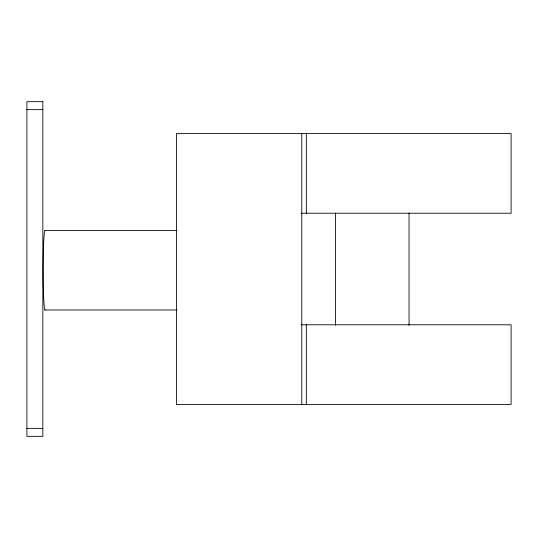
<?xml version="1.0" encoding="UTF-8"?>
<svg xmlns="http://www.w3.org/2000/svg" width="538" height="538" viewBox="0 0 538 538"><rect width="100%" height="100%" fill="white"/><g stroke="black" fill="none" stroke-linecap="round" stroke-linejoin="round"><path stroke-width="0.81" d="M26.9 109.631L42.838 109.631M301.408 213.223L511.1 213.223L511.1 133.538L176.43 133.538L176.43 404.462L511.1 404.462L511.1 324.777L301.408 324.777M44.91 230.499L176.888 230.499M44.91 309.982L176.888 309.982M26.9 428.369L42.838 428.369M409.041 213.223L409.041 325.228M335.423 213.223L335.423 325.228M306.317 133.538L306.317 213.223M306.317 324.777L306.317 404.462M301.778 133.538L301.778 404.462M45.185 309.982A39.839 1.896 90 0 1 43.154 270.244A39.839 1.896 90 0 1 45.185 230.499M42.838 101.662L26.9 101.662L26.9 436.338L42.838 436.338L42.838 101.662"/></g></svg>
